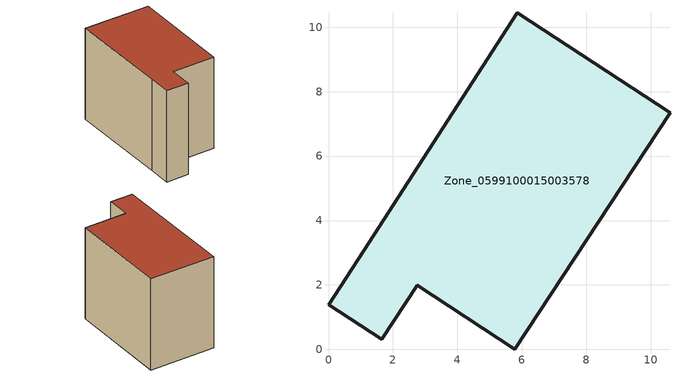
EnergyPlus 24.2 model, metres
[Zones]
Zone_0599100015003578
 floor ground (C_G): 2.75,1.99 1.65,0.31 0,1.39 1.1,3.06 5.86,10.45 10.6,7.35 5.78,0 z0.81
 wall outside (C_F): 1.1,3.06 0,1.39 1.65,0.31 2.75,1.99 5.78,0 10.6,7.35 5.86,10.45 1.1,3.06 z0.81:8.78
 roof outside (C_R): 1.65,0.31 2.75,1.99 5.78,0 10.6,7.35 5.86,10.45 1.1,3.06 0,1.39 z8.78
[BUILDING]
Pand.0599100015003578: North Axis=0; Terrain=City; Loads Convergence Tolerance Value=0.04; Temperature Convergence Tolerance Value=0.4; Solar Distribution=FullExterior; Maximum Number of Warmup Days=25; Minimum Number of Warmup Days=1
[Site:Location]
Rotterdam.The.Hague.AP_ZH_NLD Design_Conditions: Latitude=51.96; Longitude=4.45; Time Zone=1; Elevation=-4.5
[SITE:GROUNDTEMPERATURE:BUILDINGSURFACE]
18, 18, 18, 18, 18, 18, 18, 18, 18, 18, 18, 18
[MATERIAL] Thermal Absorptance=0.9; Solar Absorptance=0.7; Visible Absorptance=0.7
Name | Roughness | Thickness | Conductivity | Density | Specific Heat
G.TC.1965-1974 | MediumSmooth | 0.15 | 0.882353 | 540 | 1210
F.TC.1965-1974 | Rough | 0.3 | 0.697674 | 1920 | 840
R.TC.1965-1974 | MediumRough | 0.2 | 0.232558 | 1500 | 1000
[CONSTRUCTION]
C_G: G.TC.1965-1974
C_F: F.TC.1965-1974
C_R: R.TC.1965-1974
[ZONE]
Zone_0599100015003578: Type=1; Multiplier=1; Ceiling Height=Autocalculate; Volume=Autocalculate; Floor Area=autocalculate; Part of Total Floor Area=Yes
[ZONEINFILTRATION:DESIGNFLOWRATE]
Infil_Zone_0599100015003578: Zone or ZoneList or Space or SpaceList=Zone_0599100015003578; Schedule=AlwaysOn; Design Flow Rate Calculation Method=Flow/Area; Flow Rate per Floor Area=0.003; Constant Term Coefficient=1; Temperature Term Coefficient=0; Velocity Term Coefficient=0; Velocity Squared Term Coefficient=0
[HVACTEMPLATE:ZONE:IDEALLOADSAIRSYSTEM]
Zone_0599100015003578: Maximum Heating Supply Air Temperature=50; Minimum Cooling Supply Air Temperature=13; Maximum Heating Supply Air Humidity Ratio=0.0156; Minimum Cooling Supply Air Humidity Ratio=0.0077; Heating Limit=NoLimit; Cooling Limit=NoLimit; Dehumidification Control Type=ConstantSensibleHeatRatio; Cooling Sensible Heat Ratio=0.7; Dehumidification Setpoint=60; Humidification Control Type=None; Humidification Setpoint=30; Outdoor Air Method=None; Outdoor Air Flow Rate per Person=0.00944; Outdoor Air Flow Rate per Zone Floor Area=0; Outdoor Air Flow Rate per Zone=0; Demand Controlled Ventilation Type=None; Outdoor Air Economizer Type=NoEconomizer; Heat Recovery Type=None; Sensible Heat Recovery Effectiveness=0.7; Latent Heat Recovery Effectiveness=0.65
[ZONECONTROL:THERMOSTAT]
ThermostatControl_Zone_0599100015003578: Zone or ZoneList=Zone_0599100015003578; Control Type Schedule=DualSetpointControlType; Control 1=Thermostat_Zone_0599100015003578; Temperature Difference Between Cutout And Setpoint=0
[THERMOSTATSETPOINT:DUALSETPOINT]
Thermostat_Zone_0599100015003578: Heating Setpoint Temperature Schedule=HeatingSetpoint_Zone_0599100015003578; Cooling Setpoint Temperature Schedule=CoolingSetpoint_Zone_0599100015003578
[SCHEDULE:COMPACT]
HeatingSetpoint_Zone_0599100015003578: Through: 12/31, For: AllDays, Until: 24:00, 21
CoolingSetpoint_Zone_0599100015003578: Through: 12/31, For: AllDays, Until: 24:00, 24
DualSetpointControlType: Through: 12/31, For: AllDays, Until: 24:00, 4
AlwaysOn: Through: 12/31, For: AllDays, Until: 24:00, 1
